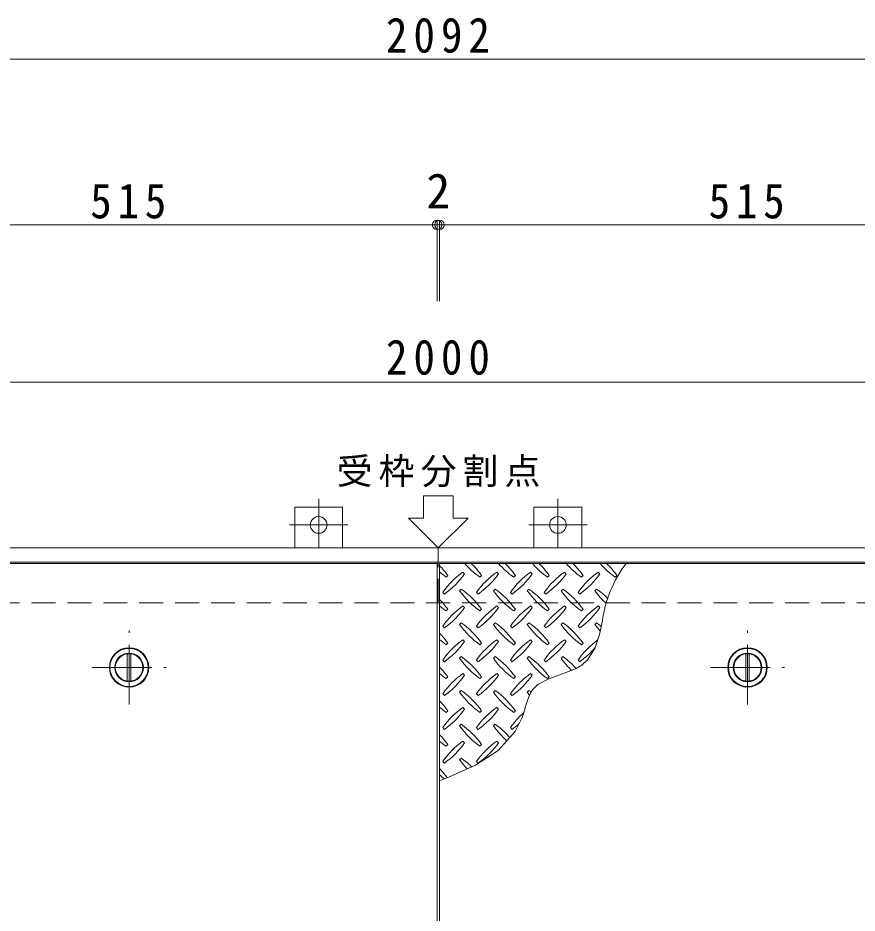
# Model space of a CAD drawing. Units: millimetres at full size, sheet at 1:10. Extents: x -2620 to 2397, y -1959 to 1379.
# Drawn here: x -1482 to -781, y 630 to 1379 of the extents above; entities that cross this region are included whole.
import ezdxf
from ezdxf.enums import TextEntityAlignment as Align

# ---------------------------------------------------------------- set-up
doc = ezdxf.new("R2010")
doc.units = ezdxf.units.MM
doc.header["$LTSCALE"] = 10
doc.header["$PDMODE"] = 32
doc.header["$PDSIZE"] = 8
doc.linetypes.add('CHAIN1', pattern=[8, 5, -1, 1, -1])
doc.linetypes.add('DASHED2', pattern=[3, 2, -1])
for name, color, linetype, lineweight in [('0-1_躯体', 2, 'DASHED2', 9), ('0-2_仕上', 3, 'Continuous', 9), ('0-3_建具', 2, 'Continuous', 9), ('0-5_寸法', 7, 'Continuous', 9), ('0-9', 134, 'Continuous', 5), ('0-C', 2, 'Continuous', 9), ('0-E', 3, 'Continuous', 9), ('0-F', 7, 'Continuous', 9)]:
    doc.layers.add(name, color=color, linetype=linetype, lineweight=lineweight)
doc.styles.add('ＭＳ ゴシック', font='')
doc.styles.get('ＭＳ ゴシック').set_extended_font_data('MS Gothic')

msp = doc.modelspace()

# ---------------------------------------------------------------- linework, layer by layer
at = {"layer": '0-1_躯体'}
for p, q in [((-1130.7, 889.38), (-1130.7, 935.38)), ((-2130.7, 889.38), (-130.7, 889.38))]:
    msp.add_line(p, q, dxfattribs=at)
at = {"layer": '0-2_仕上'}
for p, q in [((-1646.7, 922.38), (-1131.7, 922.38)), ((-1131.7, 922.38), (-1131.7, 356.38)), ((-1129.7, 922.38), (-614.7, 922.38)), ((-1129.7, 356.38), (-1129.7, 922.38))]:
    msp.add_line(p, q, dxfattribs=at)
for centre in [(-1389.2, 835.38), (-872.2, 835.38)]:
    msp.add_circle(centre, 16.5, dxfattribs=at)
at = {"layer": '0-3_建具'}
for p, q in [((-2176.7, 935.38), (-84.7, 935.38)), ((-2164.7, 923.38), (-96.7, 923.38))]:
    msp.add_line(p, q, dxfattribs=at)
at = {"layer": '0-5_寸法'}
for p, q in [((-1118.2, 960.38), (-1118.2, 979.08)), ((-1130.7, 935.38), (-1155.7, 960.38)), ((-1155.7, 960.38), (-1143.2, 960.38)), ((-1130.7, 935.38), (-1105.7, 960.38)), ((-1118.2, 960.38), (-1105.7, 960.38))]:
    msp.add_line(p, q, dxfattribs=at)
msp.add_lwpolyline([(-1143.2, 960.38), (-1143.2, 979.08), (-1118.2, 979.08)], dxfattribs=at)
at = {"layer": '0-9'}
for p, q in [((-1108.65, 913.74), (-1110.06, 915.15)), ((-1080.36, 913.74), (-1081.78, 915.15)), ((-1052.08, 913.74), (-1053.49, 915.15)), ((-1023.79, 913.74), (-1025.21, 915.15)), ((-995.51, 913.74), (-996.92, 915.15)), ((-1124.2, 910.91), (-1122.79, 912.32)), ((-1095.92, 910.91), (-1094.5, 912.32)), ((-1067.63, 910.91), (-1066.22, 912.32)), ((-1039.35, 910.91), (-1037.93, 912.32)), ((-1011.06, 910.91), (-1009.65, 912.32)), ((-982.78, 910.91), (-981.37, 912.32)), ((-1111.47, 901.01), (-1112.89, 899.6)), ((-1083.19, 901.01), (-1084.6, 899.6)), ((-1054.91, 901.01), (-1056.32, 899.6)), ((-1026.62, 901.01), (-1028.04, 899.6)), ((-998.34, 901.01), (-999.75, 899.6)), ((-1127.03, 898.18), (-1125.62, 896.77)), ((-1098.75, 898.18), (-1097.33, 896.77)), ((-1070.46, 898.18), (-1069.05, 896.77)), ((-1042.18, 898.18), (-1040.76, 896.77)), ((-1013.89, 898.18), (-1012.48, 896.77)), ((-1124.2, 882.62), (-1122.79, 884.04)), ((-1108.65, 885.45), (-1110.06, 886.87)), ((-1095.92, 882.62), (-1094.5, 884.04)), ((-1080.36, 885.45), (-1081.78, 886.87)), ((-1067.63, 882.62), (-1066.22, 884.04)), ((-1052.08, 885.45), (-1053.49, 886.87)), ((-1039.35, 882.62), (-1037.93, 884.04)), ((-1023.79, 885.45), (-1025.21, 886.87)), ((-1011.06, 882.62), (-1009.65, 884.04)), ((-995.51, 885.45), (-996.92, 886.87)), ((-1127.03, 869.9), (-1125.62, 868.48)), ((-1111.47, 872.72), (-1112.89, 871.31)), ((-1098.75, 869.9), (-1097.33, 868.48)), ((-1083.19, 872.72), (-1084.6, 871.31)), ((-1070.46, 869.9), (-1069.05, 868.48)), ((-1054.91, 872.72), (-1056.32, 871.31)), ((-1042.18, 869.9), (-1040.76, 868.48)), ((-1026.62, 872.72), (-1028.04, 871.31)), ((-1013.89, 869.9), (-1012.48, 868.48)), ((-998.34, 872.72), (-999.75, 871.31)), ((-1124.2, 854.34), (-1122.79, 855.75)), ((-1108.65, 857.17), (-1110.06, 858.58)), ((-1095.92, 854.34), (-1094.5, 855.75)), ((-1080.36, 857.17), (-1081.78, 858.58)), ((-1067.63, 854.34), (-1066.22, 855.75)), ((-1052.08, 857.17), (-1053.49, 858.58)), ((-1039.35, 854.34), (-1037.93, 855.75)), ((-1023.79, 857.17), (-1025.21, 858.58)), ((-1011.06, 854.34), (-1009.65, 855.75)), ((-1127.03, 841.61), (-1125.62, 840.2)), ((-1111.47, 844.44), (-1112.89, 843.03)), ((-1098.75, 841.61), (-1097.33, 840.2)), ((-1083.19, 844.44), (-1084.6, 843.03)), ((-1070.46, 841.61), (-1069.05, 840.2)), ((-1054.91, 844.44), (-1056.32, 843.03)), ((-1042.18, 841.61), (-1040.76, 840.2)), ((-1026.62, 844.44), (-1028.04, 843.03)), ((-1013.89, 841.61), (-1012.48, 840.2)), ((-1124.2, 826.06), (-1122.79, 827.47)), ((-1108.65, 828.88), (-1110.06, 830.3)), ((-1095.92, 826.06), (-1094.5, 827.47)), ((-1080.36, 828.88), (-1081.78, 830.3)), ((-1067.63, 826.06), (-1066.22, 827.47)), ((-1052.08, 828.88), (-1053.49, 830.3)), ((-1039.35, 826.06), (-1037.93, 827.47)), ((-1127.03, 813.33), (-1125.62, 811.91)), ((-1111.47, 816.16), (-1112.89, 814.74)), ((-1098.75, 813.33), (-1097.33, 811.91)), ((-1083.19, 816.16), (-1084.6, 814.74)), ((-1070.46, 813.33), (-1069.05, 811.91)), ((-1054.91, 816.16), (-1056.32, 814.74)), ((-1108.65, 800.6), (-1110.06, 802.01)), ((-1080.36, 800.6), (-1081.78, 802.01)), ((-1124.2, 797.77), (-1122.79, 799.19)), ((-1095.92, 797.77), (-1094.5, 799.19)), ((-1067.63, 797.77), (-1066.22, 799.19)), ((-1111.47, 787.87), (-1112.89, 786.46)), ((-1083.19, 787.87), (-1084.6, 786.46)), ((-1127.03, 785.04), (-1125.62, 783.63)), ((-1098.75, 785.04), (-1097.33, 783.63)), ((-1070.46, 785.04), (-1069.05, 783.63)), ((-1108.65, 772.32), (-1110.06, 773.73)), ((-1080.36, 772.32), (-1081.78, 773.73)), ((-1124.2, 769.49), (-1122.79, 770.9)), ((-1095.92, 769.49), (-1094.5, 770.9)), ((-1127.03, 756.76), (-1125.62, 755.34)), ((-1111.47, 759.59), (-1112.89, 758.17)), ((-1098.75, 756.76), (-1097.33, 755.34))]:
    msp.add_line(p, q, dxfattribs=at)
msp.add_lwpolyline([(-1129.7, 740.46), (-1121.43, 743.79), (-1099.68, 753.75), (-1080.71, 765.92), (-1066.31, 781.69), (-1060.73, 793.05), (-1059.59, 796.53), (-1057.82, 802.67), (-1055.94, 808.67), (-1053.49, 814.14), (-1051.64, 816.92), (-1047.36, 821.03), (-1037.76, 826.14), (-1026.79, 830.03), (-1016.12, 834.22), (-1010.71, 837.38), (-1005.88, 841.76), (-999.79, 851.38), (-995.84, 862.97), (-993.49, 874.4)], dxfattribs=at)
for centre, radius, start, end in [((-1053.84, 969.95), 72.5, 221.00789, 234.5273), ((-1153.55, 870.25), 72.5, 35.47272, 45.97511), ((-1025.56, 969.95), 72.5, 221.00789, 234.5273), ((-1125.26, 870.25), 72.5, 35.47272, 45.97511), ((-997.28, 969.95), 72.5, 221.00789, 234.5273), ((-1096.98, 870.25), 72.5, 35.47272, 45.97511), ((-968.99, 969.95), 72.5, 221.00789, 234.5273), ((-1068.69, 870.25), 72.5, 35.47272, 45.97511), ((-940.71, 969.95), 72.5, 221.00789, 234.5273), ((-892.3, 860.63), 102.13, 142.79805, 172.25462), ((-1040.41, 870.25), 72.5, 35.47272, 45.97511), ((-1181.83, 870.25), 72.5, 35.47272, 44.0249), ((-1082.13, 969.95), 72.5, 228.99213, 234.5273), ((-1067.99, 856.11), 72.5, 125.47272, 144.5273), ((-1167.69, 955.81), 72.5, 305.47256, 324.5273), ((-1039.7, 856.11), 72.5, 125.47272, 144.5273), ((-1139.4, 955.81), 72.5, 305.47256, 324.5273), ((-1011.42, 856.11), 72.5, 125.47272, 144.5273), ((-1111.12, 955.81), 72.5, 305.47256, 324.5273), ((-983.13, 856.11), 72.5, 125.47272, 144.5273), ((-1082.84, 955.81), 72.5, 305.47256, 324.5273), ((-954.85, 856.11), 72.5, 125.47272, 144.5273), ((-1054.55, 955.81), 72.5, 305.47256, 324.5273), ((-1053.84, 941.67), 72.5, 215.47258, 234.5273), ((-1153.55, 841.97), 72.5, 35.47272, 54.5273), ((-1025.56, 941.67), 72.5, 215.47258, 234.5273), ((-1125.26, 841.97), 72.5, 35.47272, 54.5273), ((-997.28, 941.67), 72.5, 215.47258, 234.5273), ((-1096.98, 841.97), 72.5, 35.47272, 54.5273), ((-968.99, 941.67), 72.5, 215.47258, 234.5273), ((-1068.69, 841.97), 72.5, 35.47272, 54.5273), ((-940.71, 941.67), 72.5, 215.47258, 226.69856), ((-1040.41, 841.97), 72.5, 44.94598, 54.5273), ((-1181.83, 841.97), 72.5, 35.47272, 44.0249), ((-1082.13, 941.67), 72.5, 228.99213, 234.5273), ((-1067.99, 827.82), 72.5, 125.47272, 144.5273), ((-1167.69, 927.53), 72.5, 305.47256, 324.5273), ((-1039.7, 827.82), 72.5, 125.47272, 144.5273), ((-1139.4, 927.53), 72.5, 305.47256, 324.5273), ((-1011.42, 827.82), 72.5, 125.47272, 144.5273), ((-1111.12, 927.53), 72.5, 305.47256, 324.5273), ((-983.13, 827.82), 72.5, 125.47272, 144.5273), ((-1082.84, 927.53), 72.5, 305.47256, 324.5273), ((-954.85, 827.82), 72.5, 125.47272, 144.5273), ((-1054.55, 927.53), 72.5, 305.47256, 324.5273), ((-1053.84, 913.38), 72.5, 215.47258, 234.5273), ((-1153.55, 813.68), 72.5, 35.47272, 54.5273), ((-1025.56, 913.38), 72.5, 215.47258, 234.5273), ((-1125.26, 813.68), 72.5, 35.47272, 54.5273), ((-997.28, 913.38), 72.5, 215.47258, 234.5273), ((-1096.98, 813.68), 72.5, 35.47272, 54.5273), ((-968.99, 913.38), 72.5, 215.47258, 234.5273), ((-1068.69, 813.68), 72.5, 35.47272, 54.5273), ((-940.71, 913.38), 72.5, 215.47258, 221.1628), ((-1040.41, 813.68), 72.5, 50.65677, 54.5273), ((-1181.83, 813.68), 72.5, 35.47272, 44.0249), ((-1082.13, 913.38), 72.5, 228.99213, 234.5273), ((-1067.99, 799.54), 72.5, 125.47272, 144.5273), ((-1167.69, 899.24), 72.5, 305.47256, 324.5273), ((-1039.7, 799.54), 72.5, 125.47272, 144.5273), ((-1139.4, 899.24), 72.5, 305.47256, 324.52728), ((-1011.42, 799.54), 72.5, 125.47272, 144.5273), ((-1111.12, 899.24), 72.5, 305.47256, 324.52728), ((-983.13, 799.54), 72.5, 125.47272, 144.5273), ((-1082.84, 899.24), 72.5, 305.47256, 324.52728), ((-954.85, 799.54), 72.5, 126.00705, 144.5273), ((-1054.55, 899.24), 72.5, 305.47256, 319.2924), ((-1053.84, 885.1), 72.5, 215.47258, 234.5273), ((-1153.55, 785.4), 72.5, 35.47272, 54.5273), ((-1025.56, 885.1), 72.5, 215.47258, 234.5273), ((-1125.26, 785.4), 72.5, 35.47272, 54.5273), ((-997.28, 885.1), 72.5, 215.47258, 234.5273), ((-1096.98, 785.4), 72.5, 35.47272, 54.5273), ((-968.99, 885.1), 72.5, 215.47258, 225.99713), ((-1068.69, 785.4), 72.5, 42.74814, 54.5273), ((-1181.83, 785.4), 72.5, 35.47272, 44.0249), ((-1082.13, 885.1), 72.5, 228.99213, 234.5273), ((-1067.99, 771.26), 72.5, 125.47272, 144.5273), ((-1167.69, 870.96), 72.5, 305.47256, 324.5273), ((-1039.7, 771.26), 72.5, 125.47272, 144.5273), ((-1139.4, 870.96), 72.5, 305.47256, 324.5273), ((-1011.42, 771.26), 72.5, 125.47272, 144.5273), ((-1111.12, 870.96), 72.5, 305.47256, 324.5273), ((-1053.84, 856.81), 72.5, 215.47258, 234.5273), ((-1153.55, 757.11), 72.5, 35.47272, 54.5273), ((-1025.56, 856.81), 72.5, 215.47258, 234.5273), ((-1125.26, 757.11), 72.5, 35.47272, 54.5273), ((-997.28, 856.81), 72.5, 215.47258, 218.03572), ((-1096.98, 757.11), 72.5, 52.70831, 54.5273), ((-1181.83, 757.11), 72.5, 35.47272, 44.0249), ((-1082.13, 856.81), 72.5, 228.99213, 234.5273), ((-1067.99, 742.97), 72.5, 125.47272, 144.5273), ((-1039.7, 742.97), 72.5, 125.47272, 144.5273), ((-1167.69, 842.67), 72.5, 305.47256, 324.5273), ((-1139.4, 842.67), 72.5, 305.47256, 324.5273), ((-1011.42, 742.97), 72.5, 131.38763, 144.5273), ((-1053.84, 828.53), 72.5, 215.47258, 234.5273), ((-1153.55, 728.83), 72.5, 35.47272, 54.5273), ((-1025.56, 828.53), 72.5, 215.47258, 228.77962), ((-1125.26, 728.83), 72.5, 41.35275, 54.5273), ((-1111.12, 842.67), 72.5, 305.47256, 311.59831), ((-1181.83, 728.83), 72.5, 35.47272, 44.0249), ((-1082.13, 828.53), 72.5, 228.99213, 234.5273), ((-1067.99, 714.69), 72.5, 125.47272, 144.5273), ((-1167.69, 814.39), 72.5, 305.47256, 324.5273), ((-1039.7, 714.69), 72.5, 125.47272, 144.5273), ((-1139.4, 814.39), 72.5, 305.47256, 324.5273), ((-1053.84, 800.25), 72.5, 215.47258, 223.25978), ((-1153.55, 700.54), 72.5, 45.57452, 54.5273), ((-1181.83, 700.54), 72.5, 35.94795, 44.0249), ((-1082.13, 800.25), 72.5, 228.99213, 233.25279)]:
    msp.add_arc(centre, radius, start, end, dxfattribs=at)
at = {"layer": '0-C', "linetype": 'CHAIN1'}
for p, q in [((-1389.2, 804.38), (-1389.2, 866.38)), ((-872.2, 804.38), (-872.2, 866.38)), ((-1420.2, 835.38), (-1358.2, 835.38)), ((-903.2, 835.38), (-841.2, 835.38))]:
    msp.add_line(p, q, dxfattribs=at)
at = {"layer": '0-C'}
for p, q in [((-1390.7, 846.78), (-1390.7, 823.98)), ((-1387.7, 846.78), (-1387.7, 823.98)), ((-873.7, 846.78), (-873.7, 823.98)), ((-870.7, 846.78), (-870.7, 823.98))]:
    msp.add_line(p, q, dxfattribs=at)
for centre, radius in [((-1389.2, 835.38), 16), ((-1389.2, 835.38), 12), ((-1389.2, 835.38), 11.5), ((-872.2, 835.38), 16), ((-872.2, 835.38), 12), ((-872.2, 835.38), 11.5)]:
    msp.add_circle(centre, radius, dxfattribs=at)
at = {"layer": '0-E', "linetype": 'CHAIN1'}
for p, q in [((-1230.7, 976.55), (-1230.7, 935.38)), ((-1030.7, 976.55), (-1030.7, 935.38)), ((-1255.08, 954.58), (-1206.32, 954.58)), ((-1055.08, 954.58), (-1006.32, 954.58))]:
    msp.add_line(p, q, dxfattribs=at)
at = {"layer": '0-E'}
for p, q in [((-1250.7, 969.58), (-1250.7, 935.38)), ((-1210.7, 969.58), (-1250.7, 969.58)), ((-1210.7, 969.58), (-1210.7, 935.38)), ((-1050.7, 969.58), (-1050.7, 935.38)), ((-1010.7, 969.58), (-1050.7, 969.58)), ((-1010.7, 969.58), (-1010.7, 935.38))]:
    msp.add_line(p, q, dxfattribs=at)
for centre in [(-1230.7, 954.58), (-1030.7, 954.58)]:
    msp.add_circle(centre, 7, dxfattribs=at)
at = {"layer": '0-F'}
for p, q in [((-2176.7, 1344.22), (-84.7, 1344.22)), ((-1646.7, 1205.6), (-1131.7, 1205.6)), ((-1131.7, 1208.6), (-1131.7, 1141.69)), ((-1131.7, 1205.6), (-1129.7, 1205.6)), ((-1129.7, 1208.6), (-1129.7, 1141.69)), ((-1129.7, 1205.6), (-614.7, 1205.6)), ((-2130.7, 1073.92), (-130.7, 1073.92))]:
    msp.add_line(p, q, dxfattribs=at)
for p in [(-1131.7, 1205.6), (-1129.7, 1205.6)]:
    msp.add_point(p, dxfattribs=at)

# ---------------------------------------------------------------- texts
at = {"layer": '0-5_寸法', "insert": (-1215.7, 986.09), "char_height": 21.99, "attachment_point": 7, "style": 'ＭＳ ゴシック'}
msp.add_mtext('\\T1.17;受枠分割点', dxfattribs=at)
at = {"layer": '0-F', "color": 2, "style": 'ＭＳ ゴシック'}
msp.add_text('2', height=29.33, dxfattribs=at).set_placement((-1140.7, 1210.6), align=Align.BOTTOM_LEFT)
at = {"layer": '0-F', "color": 2, "char_height": 29.33, "attachment_point": 7, "style": 'ＭＳ ゴシック'}
for s, insert in [('\\T1.28;\\W0.9;2092', (-1174.45, 1349.22)), ('\\T1.27;\\W0.9;515', (-1421.7, 1210.6)), ('\\T1.27;\\W0.9;515', (-904.7, 1210.6)), ('\\T1.28;\\W0.9;2000', (-1174.45, 1079.92))]:
    msp.add_mtext(s, dxfattribs=dict(at, insert=insert))

doc.saveas('drawing.dxf')
